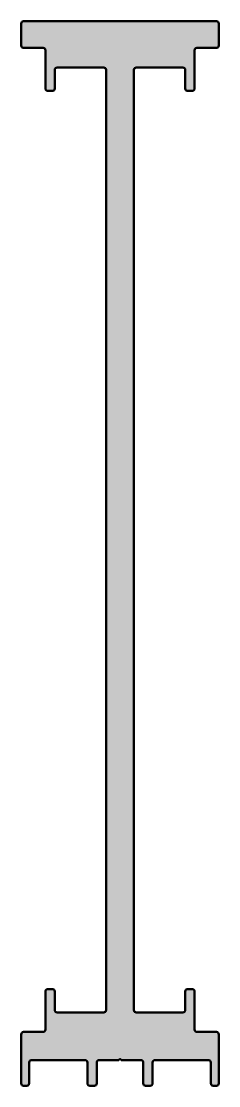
# Model space of a CAD drawing. Extents: x 0 to 42, y 0 to 228.
import ezdxf

# ---------------------------------------------------------------- set-up
doc = ezdxf.new("R2010")
doc.units = 0
doc.layers.add('0S-Alu contour', color=7, linetype='Continuous', lineweight=50)
doc.layers.add('0S-Alu hatch', color=252, linetype='Continuous', lineweight=25)

# ---------------------------------------------------------------- blocks, each defined once
blk = doc.blocks.new('484010__4BBE5E88_0F20_4082_9A40_49283B6550C5_')
at = {"layer": '0S-Alu hatch'}
h = blk.add_hatch(color=256, dxfattribs=at)
edge = h.paths.add_edge_path()
edge.add_arc((4.7, 221.7), 0.5, 0, 90)
edge.add_line((4.7, 222.2), (0.5, 222.2))
edge.add_ellipse((0.5, 222.7), major_axis=(-0.5, 0), ratio=1, start_angle=0, end_angle=90, ccw=False)
edge.add_line((0, 222.7), (0, 227.4))
edge.add_ellipse((0.5, 227.4), major_axis=(-0.5, 0), ratio=1, start_angle=270, end_angle=360, ccw=False)
edge.add_line((0.5, 227.9), (41.9, 227.9))
edge.add_ellipse((41.9, 227.4), major_axis=(-0.5, 0), ratio=1, start_angle=180, end_angle=270, ccw=False)
edge.add_line((42.4, 227.4), (42.4, 222.7))
edge.add_ellipse((41.9, 222.7), major_axis=(-0.5, 0), ratio=1, start_angle=90, end_angle=180, ccw=False)
edge.add_line((41.9, 222.2), (37.7, 222.2))
edge.add_arc((37.7, 221.7), 0.5, 90, 180)
edge.add_line((37.2, 221.7), (37.2, 213.5))
edge.add_ellipse((36.7, 213.5), major_axis=(-0.5, 0), ratio=1, start_angle=90, end_angle=180, ccw=False)
edge.add_line((36.7, 213), (35.7, 213))
edge.add_ellipse((35.7, 213.5), major_axis=(-0.5, 0), ratio=1, start_angle=0, end_angle=90, ccw=False)
edge.add_line((35.2, 213.5), (35.2, 217.5))
edge.add_arc((34.7, 217.5), 0.5, 0, 90)
edge.add_line((34.7, 218), (24.7, 218))
edge.add_arc((24.7, 217.5), 0.5, 90, 180)
edge.add_line((24.2, 217.5), (24.2, 16.2))
edge.add_arc((24.7, 16.2), 0.5, 180, 270)
edge.add_line((24.7, 15.7), (34.7, 15.7))
edge.add_arc((34.7, 16.2), 0.5, 270, 360)
edge.add_line((35.2, 16.2), (35.2, 20.2))
edge.add_ellipse((35.7, 20.2), major_axis=(-0.5, 0), ratio=1, start_angle=270, end_angle=360, ccw=False)
edge.add_line((35.7, 20.7), (36.7, 20.7))
edge.add_ellipse((36.7, 20.2), major_axis=(-0.5, 0), ratio=1, start_angle=180, end_angle=270, ccw=False)
edge.add_line((37.2, 20.2), (37.2, 12))
edge.add_arc((37.7, 12), 0.5, 180, 270)
edge.add_line((37.7, 11.5), (41.9, 11.5))
edge.add_ellipse((41.9, 11), major_axis=(-0.5, 0), ratio=1, start_angle=180, end_angle=270, ccw=False)
edge.add_line((42.4, 11), (42.4, 0.5))
edge.add_ellipse((41.9, 0.5), major_axis=(-0.5, 0), ratio=1, start_angle=90, end_angle=180, ccw=False)
edge.add_line((41.9, 0), (41.2, 0))
edge.add_ellipse((41.2, 0.5), major_axis=(-0.5, 0), ratio=1, start_angle=0, end_angle=90, ccw=False)
edge.add_line((40.7, 0.5), (40.7, 5))
edge.add_arc((40.2, 5), 0.5, 0, 90)
edge.add_line((40.2, 5.5), (28.7, 5.5))
edge.add_arc((28.7, 5), 0.5, 90, 180)
edge.add_line((28.2, 5), (28.2, 0.5))
edge.add_ellipse((27.7, 0.5), major_axis=(-0.5, 0), ratio=1, start_angle=90, end_angle=180, ccw=False)
edge.add_line((27.7, 0), (26.7, 0))
edge.add_ellipse((26.7, 0.5), major_axis=(-0.5, 0), ratio=1, start_angle=0, end_angle=90, ccw=False)
edge.add_line((26.2, 0.5), (26.2, 5))
edge.add_arc((25.7, 5), 0.5, 0, 90)
edge.add_line((25.7, 5.5), (21.45, 5.5))
edge.add_arc((21.2, 5.44), 0.256, 12.6804, 167.3196)
edge.add_line((20.95, 5.5), (16.7, 5.5))
edge.add_arc((16.7, 5), 0.5, 90, 180)
edge.add_line((16.2, 5), (16.2, 0.5))
edge.add_ellipse((15.7, 0.5), major_axis=(-0.5, 0), ratio=1, start_angle=90, end_angle=180, ccw=False)
edge.add_line((15.7, 0), (14.7, 0))
edge.add_ellipse((14.7, 0.5), major_axis=(-0.5, 0), ratio=1, start_angle=0, end_angle=90, ccw=False)
edge.add_line((14.2, 0.5), (14.2, 5))
edge.add_arc((13.7, 5), 0.5, 0, 90)
edge.add_line((13.7, 5.5), (2.2, 5.5))
edge.add_arc((2.2, 5), 0.5, 90, 180)
edge.add_line((1.7, 5), (1.7, 0.5))
edge.add_ellipse((1.2, 0.5), major_axis=(-0.5, 0), ratio=1, start_angle=90, end_angle=180, ccw=False)
edge.add_line((1.2, 0), (0.5, 0))
edge.add_ellipse((0.5, 0.5), major_axis=(-0.5, 0), ratio=1, start_angle=0, end_angle=90, ccw=False)
edge.add_line((0, 0.5), (0, 11))
edge.add_ellipse((0.5, 11), major_axis=(-0.5, 0), ratio=1, start_angle=270, end_angle=360, ccw=False)
edge.add_line((0.5, 11.5), (4.7, 11.5))
edge.add_arc((4.7, 12), 0.5, 270, 360)
edge.add_line((5.2, 12), (5.2, 20.2))
edge.add_ellipse((5.7, 20.2), major_axis=(-0.5, 0), ratio=1, start_angle=270, end_angle=360, ccw=False)
edge.add_line((5.7, 20.7), (6.7, 20.7))
edge.add_ellipse((6.7, 20.2), major_axis=(-0.5, 0), ratio=1, start_angle=180, end_angle=270, ccw=False)
edge.add_line((7.2, 20.2), (7.2, 16.2))
edge.add_arc((7.7, 16.2), 0.5, 180, 270)
edge.add_line((7.7, 15.7), (17.7, 15.7))
edge.add_arc((17.7, 16.2), 0.5, 270, 360)
edge.add_line((18.2, 16.2), (18.2, 217.5))
edge.add_arc((17.7, 217.5), 0.5, 0, 90)
edge.add_line((17.7, 218), (7.7, 218))
edge.add_arc((7.7, 217.5), 0.5, 90, 180)
edge.add_line((7.2, 217.5), (7.2, 213.5))
edge.add_ellipse((6.7, 213.5), major_axis=(-0.5, 0), ratio=1, start_angle=90, end_angle=180, ccw=False)
edge.add_line((6.7, 213), (5.7, 213))
edge.add_ellipse((5.7, 213.5), major_axis=(-0.5, 0), ratio=1, start_angle=0, end_angle=90, ccw=False)
edge.add_line((5.2, 213.5), (5.2, 221.7))
at = {"layer": '0S-Alu contour', "color": 7}
for points in [[(0, 222.7), (0, 227.4)], [(0.5, 227.9), (41.9, 227.9)], [(42.4, 227.4), (42.4, 222.7)], [(4.7, 222.2), (0.5, 222.2)], [(5.2, 213.5), (5.2, 221.7)], [(37.2, 221.7), (37.2, 213.5)], [(41.9, 222.2), (37.7, 222.2)], [(7.2, 217.5), (7.2, 213.5)], [(17.7, 218), (7.7, 218)], [(18.2, 16.2), (18.2, 217.5)], [(24.2, 217.5), (24.2, 16.2)], [(34.7, 218), (24.7, 218)], [(35.2, 213.5), (35.2, 217.5)], [(6.7, 213), (5.7, 213)], [(36.7, 213), (35.7, 213)], [(5.7, 20.7), (6.7, 20.7)], [(35.7, 20.7), (36.7, 20.7)], [(5.2, 12), (5.2, 20.2)], [(7.2, 20.2), (7.2, 16.2)], [(35.2, 16.2), (35.2, 20.2)], [(37.2, 20.2), (37.2, 12)], [(7.7, 15.7), (17.7, 15.7)], [(24.7, 15.7), (34.7, 15.7)], [(0.5, 11.5), (4.7, 11.5)], [(37.7, 11.5), (41.9, 11.5)], [(0, 0.5), (0, 11)], [(42.4, 11), (42.4, 0.5)], [(1.7, 5), (1.7, 0.5)], [(13.7, 5.5), (2.2, 5.5)], [(14.2, 0.5), (14.2, 5)], [(16.2, 5), (16.2, 0.5)], [(20.95, 5.5), (16.7, 5.5)], [(25.7, 5.5), (21.45, 5.5)], [(26.2, 0.5), (26.2, 5)], [(28.2, 5), (28.2, 0.5)], [(40.2, 5.5), (28.7, 5.5)], [(40.7, 0.5), (40.7, 5)], [(1.2, 0), (0.5, 0)], [(15.7, 0), (14.7, 0)], [(27.7, 0), (26.7, 0)], [(41.9, 0), (41.2, 0)]]:
    blk.add_lwpolyline(points, dxfattribs=at)
at = {"layer": '0S-Alu contour', "color": 7, "extrusion": (0, 0, -1)}
for centre, start, end in [((-0.5, 227.4), 0, 90), ((-41.9, 227.4), 90, 180), ((-0.5, 222.7), 270, 0), ((-41.9, 222.7), 180, 270), ((-5.7, 213.5), 270, 0), ((-6.7, 213.5), 180, 270), ((-35.7, 213.5), 270, 0), ((-36.7, 213.5), 180, 270), ((-5.7, 20.2), 0, 90), ((-6.7, 20.2), 90, 180), ((-35.7, 20.2), 0, 90), ((-36.7, 20.2), 90, 180), ((-0.5, 11), 0, 90), ((-41.9, 11), 90, 180), ((-0.5, 0.5), 270, 0), ((-1.2, 0.5), 180, 270), ((-14.7, 0.5), 270, 0), ((-15.7, 0.5), 180, 270), ((-26.7, 0.5), 270, 0), ((-27.7, 0.5), 180, 270), ((-41.2, 0.5), 270, 0), ((-41.9, 0.5), 180, 270)]:
    blk.add_arc(centre, 0.5, start, end, dxfattribs=at)
at = {"layer": '0S-Alu contour', "color": 7}
for centre, radius, start, end in [((4.7, 221.7), 0.5, 0, 90), ((37.7, 221.7), 0.5, 90, 180), ((7.7, 217.5), 0.5, 90, 180), ((17.7, 217.5), 0.5, 0, 90), ((24.7, 217.5), 0.5, 90, 180), ((34.7, 217.5), 0.5, 0, 90), ((7.7, 16.2), 0.5, 180, 270), ((17.7, 16.2), 0.5, 270, 0), ((24.7, 16.2), 0.5, 180, 270), ((34.7, 16.2), 0.5, 270, 0), ((4.7, 12), 0.5, 270, 0), ((37.7, 12), 0.5, 180, 270), ((2.2, 5), 0.5, 90, 180), ((13.7, 5), 0.5, 0, 90), ((16.7, 5), 0.5, 90, 180), ((21.2, 5.44), 0.256, 12.6804, 167.3196), ((25.7, 5), 0.5, 0, 90), ((28.7, 5), 0.5, 90, 180), ((40.2, 5), 0.5, 0, 90)]:
    blk.add_arc(centre, radius, start, end, dxfattribs=at)
blk = doc.blocks.new('484010__E4E8AC02_85AF_4235_BDC1_E852B18C2519_')
at = {"layer": '0S-Alu contour', "color": 7}
blk.add_blockref('484010__4BBE5E88_0F20_4082_9A40_49283B6550C5_', (0, 0), dxfattribs=at)

msp = doc.modelspace()

# ---------------------------------------------------------------- block references
at = {"layer": '0S-Alu contour', "color": 7}
msp.add_blockref('484010__E4E8AC02_85AF_4235_BDC1_E852B18C2519_', (0, 0), dxfattribs=at)

doc.saveas('drawing.dxf')
